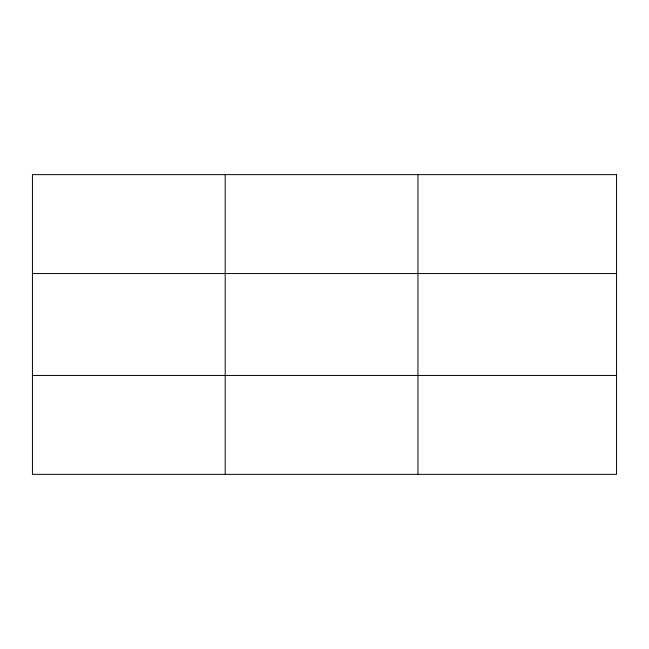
<?xml version="1.0" encoding="UTF-8"?>
<svg xmlns="http://www.w3.org/2000/svg" width="649" height="649" viewBox="0 0 649 649"><rect width="100%" height="100%" fill="white"/><g stroke="black" fill="none" stroke-linecap="round" stroke-linejoin="round"><path stroke-width="0.97" d="M225.203 474.362L225.203 174.638M417.956 474.362L417.956 174.638M32.45 273.545L616.55 273.545M32.45 375.455L616.55 375.455M616.55 174.638L616.55 474.362L32.45 474.362L32.45 174.638L616.55 174.638"/></g></svg>
